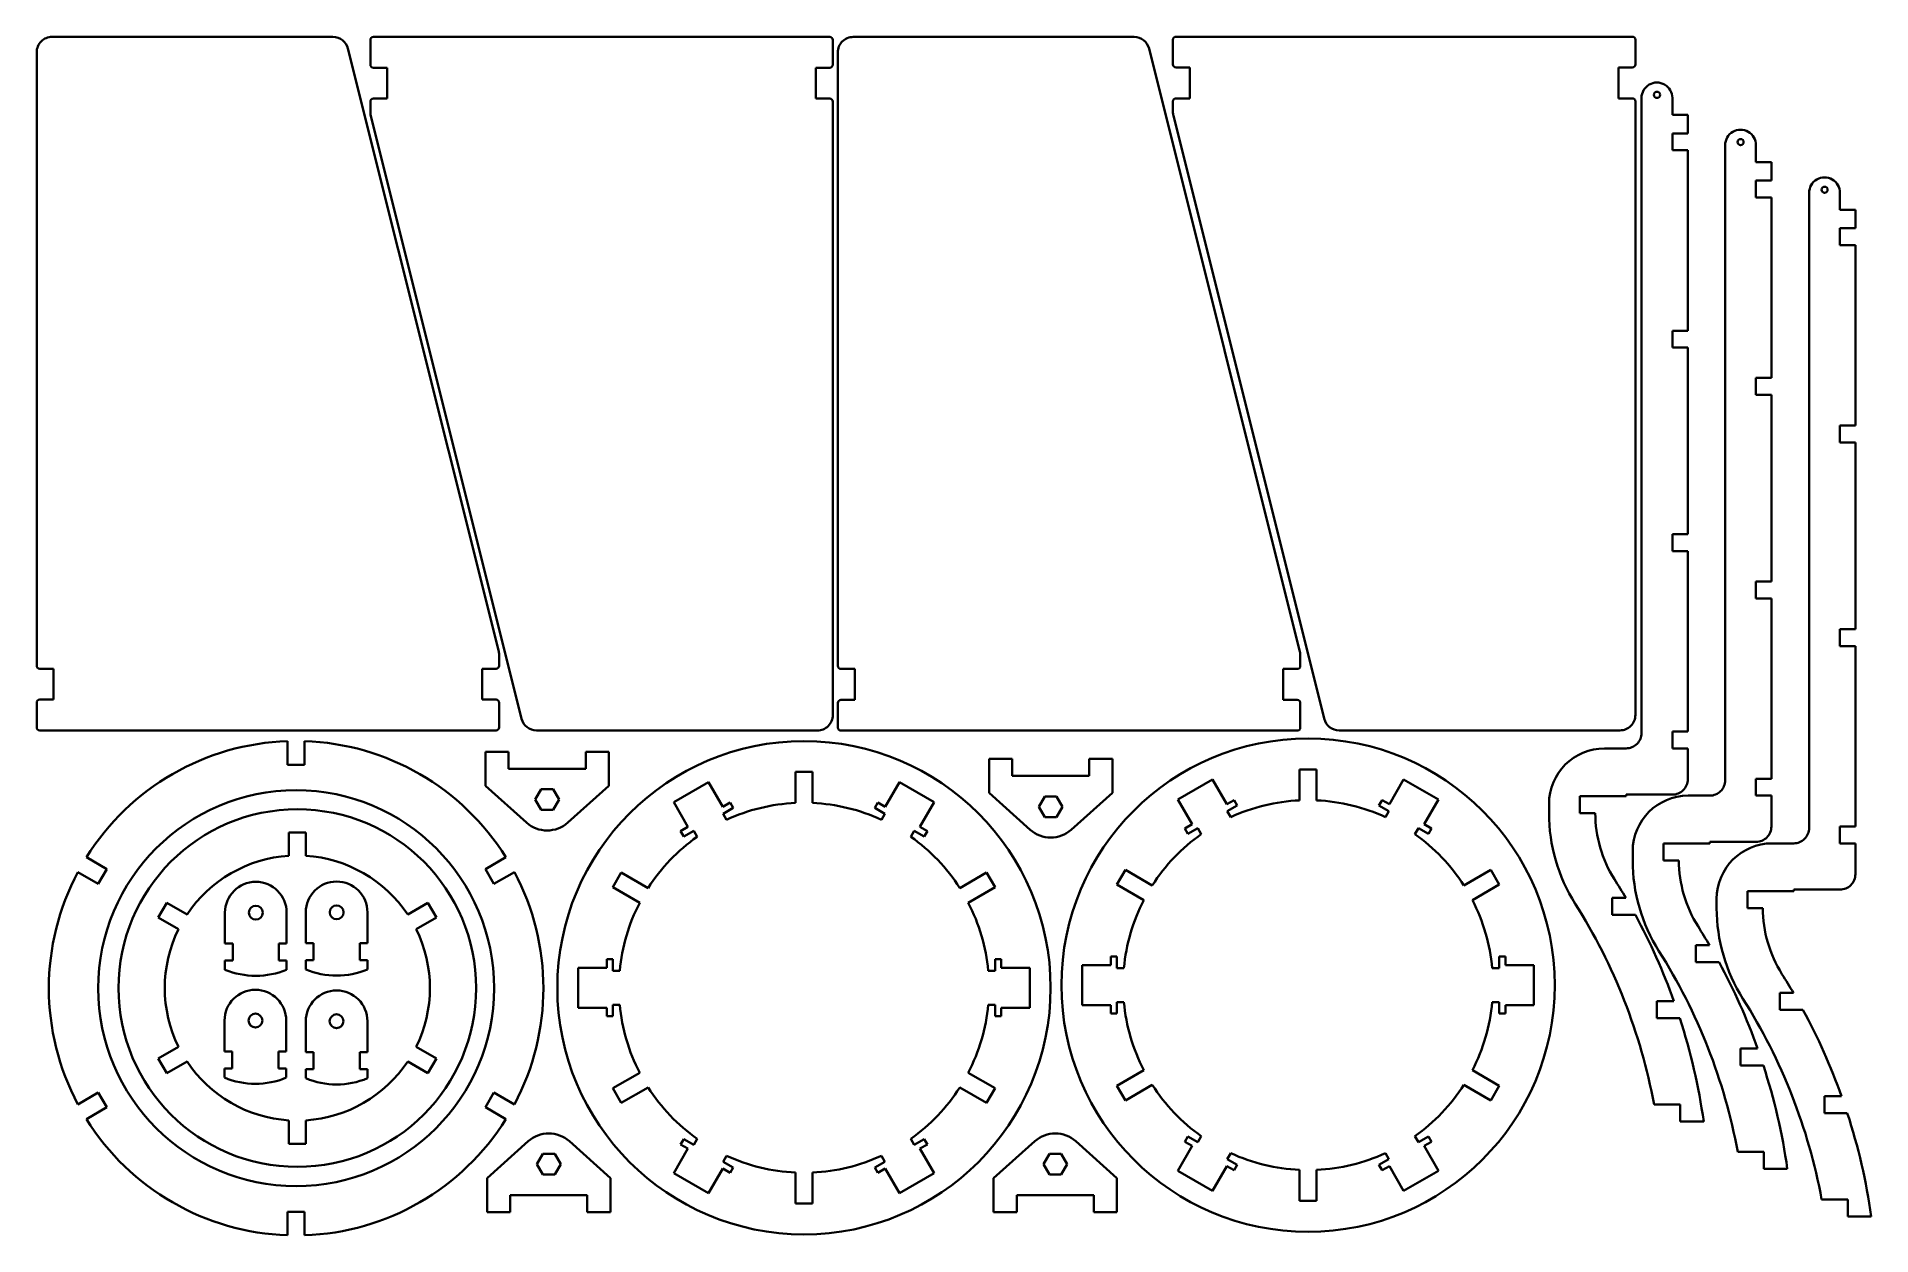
# Model space of a CAD drawing. Extents: x 3 to 598, y 28 to 417.
import ezdxf

# ---------------------------------------------------------------- set-up
doc = ezdxf.new("R2010")
doc.units = 0

msp = doc.modelspace()

# ---------------------------------------------------------------- linework, layer by layer
at = {"color": 7, "lineweight": 35}
for p, q in [((98.941536, 416.966614), (7.845421, 416.966614)), ((260.067688, 416.952393), (112.067688, 416.952393)), ((358.786133, 416.926758), (267.690033, 416.926758)), ((520.391602, 417.011383), (372.391602, 417.011383)), ((2.845421, 411.966614), (2.845421, 212.966599)), ((152.696121, 217.563751), (103.792252, 413.17926)), ((262.690033, 411.926758), (262.690033, 212.926743)), ((412.540741, 217.523895), (363.636871, 413.139404)), ((261.067688, 196.952393), (261.067688, 395.952393)), ((521.391602, 197.011383), (521.391602, 396.011383)), ((523.374084, 191.149002), (523.374084, 397.148987)), ((111.21698, 391.355255), (160.12085, 195.739716)), ((371.540894, 391.414246), (420.444763, 195.798706)), ((550.50415, 175.821655), (550.50415, 381.821655)), ((538.374084, 321.648987), (538.374084, 380.148987)), ((565.50415, 306.321655), (565.50415, 364.821655)), ((577.742493, 160.353271), (577.742493, 366.353271)), ((592.742493, 290.853271), (592.742493, 349.353271)), ((538.374084, 255.649002), (538.374084, 316.148987)), ((565.50415, 240.321655), (565.50415, 300.821655)), ((592.742493, 224.853271), (592.742493, 285.353271)), ((538.374084, 191.649002), (538.374084, 250.149002)), ((565.50415, 176.321655), (565.50415, 234.821655)), ((592.742493, 160.853271), (592.742493, 219.353271)), ((3.845421, 191.966599), (151.845413, 191.966599)), ((164.971573, 191.952393), (256.067688, 191.952393)), ((263.690033, 191.926743), (411.690033, 191.926743)), ((425.295471, 192.011383), (516.391602, 192.011383)), ((180.914963, 179.529266), (155.914963, 179.529266)), ((344.234833, 177.224106), (319.234833, 177.224106)), ((156.444458, 41.267635), (181.444458, 41.267635)), ((320.741943, 41.251858), (345.741943, 41.251858))]:
    msp.add_line(p, q, dxfattribs=at)
at = {"color": 7, "lineweight": 35, "ltscale": 0.2}
for p, q in [((111.067688, 415.952393), (111.067688, 407.952393)), ((261.067688, 407.952393), (261.067688, 415.952393)), ((371.391602, 416.011383), (371.391602, 408.011383)), ((521.391602, 408.011383), (521.391602, 416.011383)), ((2.845421, 200.966599), (2.845421, 192.966599)), ((152.845413, 192.966599), (152.845413, 200.966599)), ((262.690033, 200.926743), (262.690033, 192.926743)), ((412.690033, 192.926743), (412.690033, 200.926743))]:
    msp.add_line(p, q, dxfattribs=at)
at = {"color": 7, "lineweight": 35, "ltscale": 0.1125}
for p, q in [((112.067688, 406.952393), (116.567688, 406.952393)), ((260.067688, 406.952393), (255.567688, 406.952393)), ((372.391602, 407.011383), (376.891602, 407.011383)), ((520.391602, 407.011383), (515.891602, 407.011383)), ((116.567688, 396.952393), (112.067688, 396.952393)), ((255.567688, 396.952393), (260.067688, 396.952393)), ((376.891602, 397.011383), (372.391602, 397.011383)), ((515.891602, 397.011383), (520.391602, 397.011383)), ((8.345421, 211.966599), (3.845421, 211.966599)), ((147.345413, 211.966599), (151.845413, 211.966599)), ((268.190033, 211.926743), (263.690033, 211.926743)), ((407.190033, 211.926743), (411.690033, 211.926743)), ((3.845421, 201.966599), (8.345421, 201.966599)), ((151.845413, 201.966599), (147.345413, 201.966599)), ((263.690033, 201.926743), (268.190033, 201.926743)), ((411.690033, 201.926743), (407.190033, 201.926743))]:
    msp.add_line(p, q, dxfattribs=at)
at = {"color": 7, "lineweight": 35, "ltscale": 0.25}
for p, q in [((116.567688, 396.952393), (116.567688, 406.952393)), ((255.567688, 396.952393), (255.567688, 406.952393)), ((376.891602, 397.011383), (376.891602, 407.011383)), ((515.891602, 397.011383), (515.891602, 407.011383)), ((8.345421, 211.966599), (8.345421, 201.966599)), ((147.345413, 211.966599), (147.345413, 201.966599)), ((268.190033, 211.926743), (268.190033, 201.926743)), ((407.190033, 211.926743), (407.190033, 201.926743)), ((538.374084, 176.149002), (538.374084, 186.149002)), ((565.50415, 160.821655), (565.50415, 170.821655)), ((592.742493, 145.353271), (592.742493, 155.353271)), ((63.923286, 122.878578), (63.923286, 132.878571)), ((83.923286, 122.878578), (83.923286, 132.878571)), ((90.126389, 122.971153), (90.126389, 132.971161)), ((110.126389, 122.971153), (110.126389, 132.971161)), ((63.783585, 87.856476), (63.783585, 97.856476)), ((83.783585, 87.856476), (83.783585, 97.856476)), ((90.116119, 87.647942), (90.116119, 97.647942)), ((110.116119, 87.647942), (110.116119, 97.647942))]:
    msp.add_line(p, q, dxfattribs=at)
at = {"color": 7, "lineweight": 35, "ltscale": 0.084612}
for p, q in [((111.067688, 395.952393), (111.067688, 392.567932)), ((371.391602, 396.011383), (371.391602, 392.626923)), ((152.845413, 212.966599), (152.845413, 216.351074)), ((412.690033, 212.926743), (412.690033, 216.311218))]:
    msp.add_line(p, q, dxfattribs=at)
at = {"color": 7, "lineweight": 35, "ltscale": 0.1375}
for p, q in [((533.374084, 397.148987), (533.374084, 391.648987)), ((533.374084, 385.648987), (533.374084, 380.148987)), ((560.50415, 381.821655), (560.50415, 376.321655)), ((560.50415, 370.321655), (560.50415, 364.821655)), ((587.742493, 366.353271), (587.742493, 360.853271)), ((587.742493, 354.853271), (587.742493, 349.353271)), ((533.374084, 321.648987), (533.374084, 316.148987)), ((560.50415, 306.321655), (560.50415, 300.821655)), ((587.742493, 290.853271), (587.742493, 285.353271)), ((533.374084, 255.649002), (533.374084, 250.149002)), ((560.50415, 240.321655), (560.50415, 234.821655)), ((587.742493, 224.853271), (587.742493, 219.353271)), ((533.374084, 191.649002), (533.374084, 186.149002)), ((155.914963, 179.529266), (155.914963, 185.029266)), ((180.914963, 179.529266), (180.914963, 185.029266)), ((89.745049, 180.864075), (84.245049, 180.864075)), ((319.234833, 177.224106), (319.234833, 182.724106)), ((344.234833, 177.224106), (344.234833, 182.724106)), ((560.50415, 176.321655), (560.50415, 170.821655)), ((503.374084, 165.149002), (503.374084, 170.649002)), ((587.742493, 160.853271), (587.742493, 155.353271)), ((530.50415, 149.821655), (530.50415, 155.321655)), ((25.583206, 146.995651), (22.833206, 142.232513)), ((151.156891, 142.232513), (148.406891, 146.995651)), ((513.874084, 137.649002), (513.874084, 132.149002)), ((557.742493, 134.353271), (557.742493, 139.853271)), ((66.423286, 117.378578), (66.423286, 122.878578)), ((81.423286, 117.378578), (81.423286, 122.878578)), ((92.626389, 117.471153), (92.626389, 122.971153)), ((107.626389, 117.471153), (107.626389, 122.971153)), ((541.00415, 122.321655), (541.00415, 116.821655)), ((528.374084, 104.149002), (528.374084, 98.649002)), ((568.242493, 106.853271), (568.242493, 101.353271)), ((66.283585, 82.356476), (66.283585, 87.856476)), ((81.283585, 82.356476), (81.283585, 87.856476)), ((92.616119, 82.147942), (92.616119, 87.647942)), ((107.616119, 82.147942), (107.616119, 87.647942)), ((555.50415, 88.821655), (555.50415, 83.321655)), ((22.833206, 74.495651), (25.583206, 69.732513)), ((148.406891, 69.732513), (151.156891, 74.495651)), ((582.742493, 73.353271), (582.742493, 67.853271)), ((535.874084, 65.149002), (535.874084, 70.649002)), ((563.00415, 49.821655), (563.00415, 55.321655)), ((84.245049, 35.864082), (89.745049, 35.864082)), ((156.444458, 41.267635), (156.444458, 35.767635)), ((181.444458, 41.267635), (181.444458, 35.767635)), ((320.741943, 41.251858), (320.741943, 35.751858)), ((345.741943, 41.251858), (345.741943, 35.751858)), ((590.242493, 34.353271), (590.242493, 39.853271))]:
    msp.add_line(p, q, dxfattribs=at)
at = {"color": 7, "lineweight": 35, "ltscale": 0.125}
for p, q in [((533.374084, 391.648987), (538.374084, 391.648987)), ((538.374084, 385.648987), (533.374084, 385.648987)), ((533.374084, 380.148987), (538.374084, 380.148987)), ((560.50415, 376.321655), (565.50415, 376.321655)), ((565.50415, 370.321655), (560.50415, 370.321655)), ((560.50415, 364.821655), (565.50415, 364.821655)), ((587.742493, 360.853271), (592.742493, 360.853271)), ((592.742493, 354.853271), (587.742493, 354.853271)), ((587.742493, 349.353271), (592.742493, 349.353271)), ((533.374084, 321.648987), (538.374084, 321.648987)), ((538.374084, 316.148987), (533.374084, 316.148987)), ((560.50415, 306.321655), (565.50415, 306.321655)), ((565.50415, 300.821655), (560.50415, 300.821655)), ((587.742493, 290.853271), (592.742493, 290.853271)), ((592.742493, 285.353271), (587.742493, 285.353271)), ((533.374084, 255.649002), (538.374084, 255.649002)), ((538.374084, 250.149002), (533.374084, 250.149002)), ((560.50415, 240.321655), (565.50415, 240.321655)), ((565.50415, 234.821655), (560.50415, 234.821655)), ((587.742493, 224.853271), (592.742493, 224.853271)), ((592.742493, 219.353271), (587.742493, 219.353271)), ((533.374084, 191.649002), (538.374084, 191.649002)), ((538.374084, 186.149002), (533.374084, 186.149002)), ((560.50415, 176.321655), (565.50415, 176.321655)), ((565.50415, 170.821655), (560.50415, 170.821655)), ((508.374084, 165.149002), (503.374084, 165.149002)), ((587.742493, 160.853271), (592.742493, 160.853271)), ((592.742493, 155.353271), (587.742493, 155.353271)), ((535.50415, 149.821655), (530.50415, 149.821655)), ((562.742493, 134.353271), (557.742493, 134.353271))]:
    msp.add_line(p, q, dxfattribs=at)
at = {"color": 7, "lineweight": 35, "ltscale": 0.15}
for p, q in [((538.374084, 385.648987), (538.374084, 391.648987)), ((565.50415, 370.321655), (565.50415, 376.321655)), ((592.742493, 354.853271), (592.742493, 360.853271))]:
    msp.add_line(p, q, dxfattribs=at)
at = {"color": 7, "lineweight": 35, "ltscale": 0.191321}
for p, q in [((84.245049, 180.864075), (84.245049, 188.516922)), ((89.745049, 188.516922), (89.745049, 180.864075)), ((18.955658, 150.822067), (25.583206, 146.995651)), ((148.406891, 146.995651), (155.034439, 150.822067)), ((22.833206, 142.232513), (16.205658, 146.058929)), ((157.784439, 146.058929), (151.156891, 142.232513)), ((16.205658, 70.669235), (22.833206, 74.495651)), ((151.156891, 74.495651), (157.784439, 70.669235)), ((25.583206, 69.732513), (18.955658, 65.906097)), ((155.034439, 65.906097), (148.406891, 69.732513)), ((84.245049, 28.211243), (84.245049, 35.864082)), ((89.745049, 35.864082), (89.745049, 28.211243))]:
    msp.add_line(p, q, dxfattribs=at)
at = {"color": 7, "lineweight": 35, "ltscale": 0.1875}
for p, q in [((155.914963, 185.029266), (148.414963, 185.029266)), ((180.914963, 185.029266), (188.414963, 185.029266)), ((319.234833, 182.724106), (311.734833, 182.724106)), ((344.234833, 182.724106), (351.734833, 182.724106)), ((156.444458, 35.767635), (148.944458, 35.767635)), ((181.444458, 35.767635), (188.944458, 35.767635)), ((320.741943, 35.751858), (313.241943, 35.751858)), ((345.741943, 35.751858), (353.241943, 35.751858))]:
    msp.add_line(p, q, dxfattribs=at)
at = {"color": 7, "lineweight": 35, "ltscale": 0.275}
for p, q in [((148.414963, 185.029266), (148.414963, 174.029266)), ((188.414963, 185.029266), (188.414963, 174.029266)), ((311.734833, 182.724106), (311.734833, 171.724106)), ((351.734833, 182.724106), (351.734833, 171.724106)), ((148.944458, 35.767635), (148.944458, 46.767635)), ((188.944458, 35.767635), (188.944458, 46.767635)), ((313.241943, 35.751858), (313.241943, 46.751858)), ((353.241943, 35.751858), (353.241943, 46.751858))]:
    msp.add_line(p, q, dxfattribs=at)
at = {"color": 7, "lineweight": 35, "ltscale": 0.175}
for p, q in [((511.374084, 186.149002), (518.374084, 186.149002)), ((538.50415, 170.821655), (545.50415, 170.821655)), ((565.742493, 155.353271), (572.742493, 155.353271))]:
    msp.add_line(p, q, dxfattribs=at)
at = {"color": 4, "lineweight": 35, "ltscale": 0.251576}
for p, q in [((412.475281, 169.297195), (412.475281, 179.360245)), ((417.975281, 179.360245), (417.975281, 169.297195)), ((248.968262, 168.454102), (248.968262, 178.517151)), ((254.468262, 178.517151), (254.468262, 168.454102)), ((192.471481, 145.898712), (201.18634, 140.867188)), ((302.250183, 140.867188), (310.965027, 145.898712)), ((355.978516, 146.741821), (364.693359, 141.710297)), ((465.757202, 141.710297), (474.472046, 146.741821)), ((198.43634, 136.10405), (189.721481, 141.13559)), ((313.715027, 141.13559), (305.000183, 136.10405)), ((361.943359, 136.947144), (353.228516, 141.978668)), ((477.222046, 141.978668), (468.507202, 136.947144)), ((189.721481, 75.89872), (198.43634, 80.930252)), ((305.000183, 80.930252), (313.715027, 75.89872)), ((353.228516, 76.741814), (361.943359, 81.773346)), ((468.507202, 81.773346), (477.222046, 76.741814)), ((201.18634, 76.167107), (192.471481, 71.135582)), ((310.965027, 71.135582), (302.250183, 76.167107)), ((364.693359, 77.010201), (355.978516, 71.978676)), ((474.472046, 71.978676), (465.757202, 77.010201)), ((248.968262, 38.517151), (248.968262, 48.580204)), ((254.468262, 48.580204), (254.468262, 38.517151)), ((412.475281, 39.360245), (412.475281, 49.423298)), ((417.975281, 49.423298), (417.975281, 39.360245))]:
    msp.add_line(p, q, dxfattribs=at)
at = {"color": 4, "lineweight": 35, "ltscale": 0.1375}
for p, q in [((412.475281, 179.360245), (417.975281, 179.360245)), ((248.968262, 178.517151), (254.468262, 178.517151)), ((84.640457, 158.906143), (90.140457, 158.906143)), ((189.721481, 141.13559), (192.471481, 145.898712)), ((310.965027, 145.898712), (313.715027, 141.13559)), ((353.228516, 141.978668), (355.978516, 146.741821)), ((474.472046, 146.741821), (477.222046, 141.978668)), ((42.281174, 131.274567), (45.031174, 136.03772)), ((129.749741, 136.03772), (132.499741, 131.274567)), ((45.031174, 80.774574), (42.281174, 85.537712)), ((132.499741, 85.537712), (129.749741, 80.774574)), ((192.471481, 71.135582), (189.721481, 75.89872)), ((313.715027, 75.89872), (310.965027, 71.135582)), ((355.978516, 71.978676), (353.228516, 76.741814)), ((477.222046, 76.741814), (474.472046, 71.978676)), ((90.140457, 57.906143), (84.640457, 57.906143)), ((254.468262, 38.517151), (248.968262, 38.517151)), ((417.975281, 39.360245), (412.475281, 39.360245))]:
    msp.add_line(p, q, dxfattribs=at)
at = {"color": 7, "lineweight": 35, "ltscale": 0.447388}
for p, q in [((148.414963, 174.029266), (161.739655, 162.08345)), ((188.414963, 174.029266), (175.090271, 162.08345)), ((311.734833, 171.724106), (325.059509, 159.77829)), ((351.734833, 171.724106), (338.410156, 159.77829)), ((148.944458, 46.767635), (162.26915, 58.713455)), ((188.944458, 46.767635), (175.619766, 58.713455)), ((313.241943, 46.751858), (326.56662, 58.697678)), ((353.241943, 46.751858), (339.917267, 58.697678))]:
    msp.add_line(p, q, dxfattribs=at)
at = {"color": 4, "lineweight": 35, "ltscale": 0.096706}
for p, q in [((166.480835, 172.879272), (164.546722, 169.529266)), ((170.349091, 172.879272), (166.480835, 172.879272)), ((172.283203, 169.529266), (170.349091, 172.879272)), ((164.546722, 169.529266), (166.480835, 166.17926)), ((170.349091, 166.17926), (172.283203, 169.529266)), ((333.668945, 170.574112), (329.80072, 170.574112)), ((166.480835, 166.17926), (170.349091, 166.17926)), ((329.80072, 163.8741), (333.668945, 163.8741)), ((167.01033, 54.617638), (165.076218, 51.267635)), ((170.878586, 54.617638), (167.01033, 54.617638)), ((172.812698, 51.267635), (170.878586, 54.617638)), ((331.307831, 54.60186), (329.373688, 51.251858)), ((335.176056, 54.60186), (331.307831, 54.60186)), ((337.110199, 51.251858), (335.176056, 54.60186)), ((165.076218, 51.267635), (167.01033, 47.917637)), ((167.01033, 47.917637), (170.878586, 47.917637)), ((170.878586, 47.917637), (172.812698, 51.267635)), ((329.373688, 51.251858), (331.307831, 47.901859)), ((331.307831, 47.901859), (335.176056, 47.901859)), ((335.176056, 47.901859), (337.110199, 51.251858))]:
    msp.add_line(p, q, dxfattribs=at)
at = {"color": 4, "lineweight": 35, "ltscale": 0.325}
for p, q in [((220.722427, 175.203522), (209.464096, 168.703506)), ((293.972412, 168.703506), (282.714111, 175.203522)), ((178.468262, 115.017151), (178.468262, 102.017151)), ((324.968262, 102.017151), (324.968262, 115.017151)), ((341.975281, 115.860245), (341.975281, 102.860245)), ((488.475281, 102.860245), (488.475281, 115.860245)), ((209.464096, 48.330791), (220.722427, 41.830788))]:
    msp.add_line(p, q, dxfattribs=at)
at = {"color": 4, "lineweight": 35, "ltscale": 0.23125}
for p, q in [((225.347427, 167.19278), (220.722427, 175.203522)), ((278.089111, 167.19278), (282.714111, 175.203522)), ((388.854431, 168.035873), (384.229431, 176.0466)), ((441.59613, 168.035873), (446.22113, 176.0466)), ((214.089096, 160.69278), (209.464096, 168.703506)), ((289.347412, 160.69278), (293.972412, 168.703506)), ((377.59613, 161.535873), (372.97113, 169.5466)), ((452.854431, 161.535873), (457.479431, 169.5466)), ((187.718262, 115.017151), (178.468262, 115.017151)), ((315.718262, 115.017151), (324.968262, 115.017151)), ((351.225281, 115.860245), (341.975281, 115.860245)), ((479.225281, 115.860245), (488.475281, 115.860245)), ((187.718262, 102.017151), (178.468262, 102.017151)), ((315.718262, 102.017151), (324.968262, 102.017151)), ((351.225281, 102.860245), (341.975281, 102.860245)), ((479.225281, 102.860245), (488.475281, 102.860245)), ((214.089096, 56.341526), (209.464096, 48.330791)), ((289.347412, 56.341526), (293.972412, 48.330791)), ((377.59613, 57.18462), (372.97113, 49.173885)), ((452.854431, 57.18462), (457.479431, 49.173885)), ((225.347427, 49.841526), (220.722427, 41.830788)), ((278.089111, 49.841526), (282.714111, 41.830788)), ((388.854431, 50.68462), (384.229431, 42.673882)), ((441.59613, 50.68462), (446.22113, 42.673882))]:
    msp.add_line(p, q, dxfattribs=at)
at = {"color": 4, "lineweight": 35, "ltscale": 0.324999}
for p, q in [((384.229431, 176.0466), (372.97113, 169.5466)), ((457.479431, 169.5466), (446.22113, 176.0466)), ((282.714111, 41.830788), (293.972412, 48.330791)), ((372.97113, 49.173885), (384.229431, 42.673882)), ((446.22113, 42.673882), (457.479431, 49.173885))]:
    msp.add_line(p, q, dxfattribs=at)
at = {"color": 4, "lineweight": 35, "ltscale": 0.06875}
for p, q in [((227.729004, 168.56778), (225.347427, 167.19278)), ((275.70752, 168.56778), (278.089111, 167.19278)), ((391.236023, 169.410873), (388.854431, 168.035873)), ((439.214539, 169.410873), (441.59613, 168.035873)), ((211.70752, 159.31778), (214.089096, 160.69278)), ((291.729004, 159.31778), (289.347412, 160.69278)), ((375.214539, 160.160873), (377.59613, 161.535873)), ((455.236023, 160.160873), (452.854431, 161.535873)), ((187.718262, 117.767151), (187.718262, 115.017151)), ((315.718262, 117.767151), (315.718262, 115.017151)), ((351.225281, 118.610245), (351.225281, 115.860245)), ((479.225281, 118.610245), (479.225281, 115.860245)), ((187.718262, 99.267151), (187.718262, 102.017151)), ((315.718262, 99.267151), (315.718262, 102.017151)), ((351.225281, 100.110245), (351.225281, 102.860245)), ((479.225281, 100.110245), (479.225281, 102.860245)), ((211.70752, 57.716526), (214.089096, 56.341526)), ((291.729004, 57.716526), (289.347412, 56.341526)), ((375.214539, 58.55962), (377.59613, 57.18462)), ((455.236023, 58.55962), (452.854431, 57.18462)), ((227.729004, 48.466526), (225.347427, 49.841526)), ((275.70752, 48.466526), (278.089111, 49.841526)), ((391.236023, 49.30962), (388.854431, 50.68462)), ((439.214539, 49.30962), (441.59613, 50.68462))]:
    msp.add_line(p, q, dxfattribs=at)
at = {"color": 4, "lineweight": 35, "ltscale": 0.09375}
for p, q in [((225.4814, 164.960724), (228.729004, 166.835724)), ((277.955109, 164.960724), (274.70752, 166.835724)), ((388.988434, 165.803818), (392.236023, 167.678818)), ((441.462128, 165.803818), (438.214539, 167.678818)), ((215.955124, 159.460724), (212.70752, 157.585724)), ((189.718262, 114.017151), (189.718262, 117.767151)), ((313.718262, 114.017151), (313.718262, 117.767151)), ((353.225281, 114.860245), (353.225281, 118.610245)), ((477.225281, 114.860245), (477.225281, 118.610245)), ((189.718262, 103.017151), (189.718262, 99.267151)), ((313.718262, 103.017151), (313.718262, 99.267151)), ((353.225281, 103.860245), (353.225281, 100.110245)), ((477.225281, 103.860245), (477.225281, 100.110245)), ((215.955124, 57.573574), (212.70752, 59.448574)), ((225.4814, 52.073574), (228.729004, 50.198574)), ((277.955109, 52.073574), (274.70752, 50.198574)), ((388.988434, 52.916668), (392.236023, 51.041668)), ((441.462128, 52.916668), (438.214539, 51.041668))]:
    msp.add_line(p, q, dxfattribs=at)
at = {"color": 4, "lineweight": 35, "ltscale": 0.05}
for p, q in [((228.729004, 166.835724), (227.729004, 168.56778)), ((274.70752, 166.835724), (275.70752, 168.56778)), ((392.236023, 167.678818), (391.236023, 169.410873)), ((438.214539, 167.678818), (439.214539, 169.410873)), ((212.70752, 157.585724), (211.70752, 159.31778)), ((290.729004, 157.585724), (291.729004, 159.31778)), ((376.214539, 158.428818), (375.214539, 160.160873)), ((454.236023, 158.428818), (455.236023, 160.160873)), ((189.718262, 117.767151), (187.718262, 117.767151)), ((313.718262, 117.767151), (315.718262, 117.767151)), ((353.225281, 118.610245), (351.225281, 118.610245)), ((477.225281, 118.610245), (479.225281, 118.610245)), ((189.718262, 99.267151), (187.718262, 99.267151)), ((313.718262, 99.267151), (315.718262, 99.267151)), ((353.225281, 100.110245), (351.225281, 100.110245)), ((477.225281, 100.110245), (479.225281, 100.110245)), ((376.214539, 60.291668), (375.214539, 58.55962)), ((454.236023, 60.291668), (455.236023, 58.55962)), ((212.70752, 59.448574), (211.70752, 57.716526)), ((290.729004, 59.448574), (291.729004, 57.716526)), ((228.729004, 50.198574), (227.729004, 48.466526)), ((274.70752, 50.198574), (275.70752, 48.466526)), ((392.236023, 51.041668), (391.236023, 49.30962)), ((438.214539, 51.041668), (439.214539, 49.30962))]:
    msp.add_line(p, q, dxfattribs=at)
at = {"color": 4, "lineweight": 35, "ltscale": 0.096707}
for p, q in [((329.80072, 170.574112), (327.866577, 167.224106)), ((327.866577, 167.224106), (329.80072, 163.8741)), ((335.603088, 167.224106), (333.668945, 170.574112)), ((333.668945, 163.8741), (335.603088, 167.224106))]:
    msp.add_line(p, q, dxfattribs=at)
at = {"color": 7, "lineweight": 35, "ltscale": 0.075}
for p, q in [((493.374084, 165.149002), (493.374084, 168.149002)), ((520.50415, 149.821655), (520.50415, 152.821655)), ((547.742493, 134.353271), (547.742493, 137.353271)), ((63.923286, 117.378578), (63.923286, 114.378578)), ((83.923286, 117.378578), (83.923286, 114.378578)), ((90.126389, 117.471153), (90.126389, 114.471153)), ((110.126389, 117.471153), (110.126389, 114.471153)), ((63.783585, 82.356476), (63.783585, 79.356476)), ((83.783585, 82.356476), (83.783585, 79.356476)), ((90.116119, 82.147942), (90.116119, 79.147942)), ((110.116119, 82.147942), (110.116119, 79.147942))]:
    msp.add_line(p, q, dxfattribs=at)
at = {"color": 7, "lineweight": 35, "ltscale": 0.375}
for p, q in [((503.374084, 170.649002), (518.374084, 170.649002)), ((518.374084, 171.149002), (533.374084, 171.149002)), ((530.50415, 155.321655), (545.50415, 155.321655)), ((545.50415, 155.821655), (560.50415, 155.821655)), ((557.742493, 139.853271), (572.742493, 139.853271)), ((572.742493, 140.353271), (587.742493, 140.353271))]:
    msp.add_line(p, q, dxfattribs=at)
at = {"color": 7, "lineweight": 35, "ltscale": 0.0125}
for p, q in [((518.374084, 170.649002), (518.374084, 171.149002)), ((545.50415, 155.321655), (545.50415, 155.821655)), ((572.742493, 139.853271), (572.742493, 140.353271))]:
    msp.add_line(p, q, dxfattribs=at)
at = {"color": 4, "lineweight": 35, "ltscale": 0.056315}
for p, q in [((225.4814, 164.960724), (226.607712, 163.009903)), ((277.955109, 164.960724), (276.828827, 163.009903)), ((388.988434, 165.803818), (390.114716, 163.852997)), ((441.462128, 165.803818), (440.335846, 163.852997)), ((215.955124, 159.460724), (217.081421, 157.509903)), ((287.481384, 159.460724), (286.355103, 157.509903)), ((379.462158, 160.303818), (380.58844, 158.352997)), ((450.988403, 160.303818), (449.862122, 158.352997)), ((215.955124, 57.573574), (217.081421, 59.524399)), ((287.481384, 57.573574), (286.355103, 59.524399)), ((379.462158, 58.416668), (380.58844, 60.367493)), ((450.988403, 58.416668), (449.862122, 60.367493)), ((225.4814, 52.073574), (226.607712, 54.024399)), ((277.955109, 52.073574), (276.828827, 54.024399)), ((388.988434, 52.916668), (390.114716, 54.867493)), ((441.462128, 52.916668), (440.335846, 54.867493))]:
    msp.add_line(p, q, dxfattribs=at)
at = {"color": 4, "lineweight": 35, "ltscale": 0.189701}
for p, q in [((84.640457, 151.318115), (84.640457, 158.906143)), ((90.140457, 158.906143), (90.140457, 151.318115)), ((48.852596, 127.48056), (42.281174, 131.274567)), ((45.031174, 136.03772), (51.602596, 132.243698)), ((123.178314, 132.243698), (129.749741, 136.03772)), ((132.499741, 131.274567), (125.928314, 127.48056)), ((42.281174, 85.537712), (48.852596, 89.331726)), ((125.928314, 89.331726), (132.499741, 85.537712)), ((51.602596, 84.568588), (45.031174, 80.774574)), ((129.749741, 80.774574), (123.178314, 84.568588)), ((84.640457, 57.906143), (84.640457, 65.494171)), ((90.140457, 65.494171), (90.140457, 57.906143))]:
    msp.add_line(p, q, dxfattribs=at)
at = {"color": 4, "lineweight": 35, "ltscale": 0.093751}
for p, q in [((287.481384, 159.460724), (290.729004, 157.585724)), ((379.462158, 160.303818), (376.214539, 158.428818)), ((450.988403, 160.303818), (454.236023, 158.428818)), ((379.462158, 58.416668), (376.214539, 60.291668)), ((450.988403, 58.416668), (454.236023, 60.291668)), ((287.481384, 57.573574), (290.729004, 59.448574))]:
    msp.add_line(p, q, dxfattribs=at)
at = {"color": 7, "lineweight": 35, "ltscale": 0.110336}
for p, q in [((513.874084, 137.649002), (518.287537, 137.649002)), ((541.00415, 122.321655), (545.417603, 122.321655)), ((568.242493, 106.853271), (572.655945, 106.853271))]:
    msp.add_line(p, q, dxfattribs=at)
at = {"color": 7, "lineweight": 35, "ltscale": 0.187703}
for p, q in [((521.382202, 132.149002), (513.874084, 132.149002)), ((575.75061, 101.353271), (568.242493, 101.353271))]:
    msp.add_line(p, q, dxfattribs=at)
at = {"color": 7, "lineweight": 35, "ltscale": 0.0625}
for p, q in [((66.423286, 122.878578), (63.923286, 122.878578)), ((81.423286, 122.878578), (83.923286, 122.878578)), ((92.626389, 122.971153), (90.126389, 122.971153)), ((107.626389, 122.971153), (110.126389, 122.971153)), ((66.423286, 117.378578), (63.923286, 117.378578)), ((81.423286, 117.378578), (83.923286, 117.378578)), ((92.626389, 117.471153), (90.126389, 117.471153)), ((107.626389, 117.471153), (110.126389, 117.471153)), ((66.283585, 87.856476), (63.783585, 87.856476)), ((81.283585, 87.856476), (83.783585, 87.856476)), ((92.616119, 87.647942), (90.116119, 87.647942)), ((107.616119, 87.647942), (110.116119, 87.647942)), ((66.283585, 82.356476), (63.783585, 82.356476)), ((81.283585, 82.356476), (83.783585, 82.356476)), ((92.616119, 82.147942), (90.116119, 82.147942)), ((107.616119, 82.147942), (110.116119, 82.147942))]:
    msp.add_line(p, q, dxfattribs=at)
at = {"color": 4, "lineweight": 35, "ltscale": 0.056316}
for p, q in [((189.718262, 114.017151), (191.970886, 114.017151)), ((313.718262, 114.017151), (311.465637, 114.017151)), ((353.225281, 114.860245), (355.477905, 114.860245)), ((477.225281, 114.860245), (474.972656, 114.860245)), ((189.718262, 103.017151), (191.970886, 103.017151)), ((313.718262, 103.017151), (311.465637, 103.017151)), ((353.225281, 103.860245), (355.477905, 103.860245)), ((477.225281, 103.860245), (474.972656, 103.860245))]:
    msp.add_line(p, q, dxfattribs=at)
at = {"color": 7, "lineweight": 35, "ltscale": 0.187701}
msp.add_line((548.512207, 116.821655), (541.00415, 116.821655), dxfattribs=at)
at = {"color": 7, "lineweight": 35, "ltscale": 0.137798}
for p, q in [((528.374084, 104.149002), (533.885986, 104.149002)), ((582.742493, 73.353271), (588.254395, 73.353271))]:
    msp.add_line(p, q, dxfattribs=at)
at = {"color": 7, "lineweight": 35, "ltscale": 0.184698}
for p, q in [((535.762024, 98.649002), (528.374084, 98.649002)), ((562.89209, 83.321655), (555.50415, 83.321655)), ((590.130432, 67.853271), (582.742493, 67.853271))]:
    msp.add_line(p, q, dxfattribs=at)
at = {"color": 7, "lineweight": 35, "ltscale": 0.137796}
msp.add_line((555.50415, 88.821655), (561.015991, 88.821655), dxfattribs=at)
at = {"color": 7, "lineweight": 35, "ltscale": 0.210921}
for p, q in [((527.437256, 70.649002), (535.874084, 70.649002)), ((581.805664, 39.853271), (590.242493, 39.853271))]:
    msp.add_line(p, q, dxfattribs=at)
at = {"color": 7, "lineweight": 35, "ltscale": 0.191629}
for p, q in [((535.874084, 65.149002), (543.539246, 65.149002)), ((563.00415, 49.821655), (570.669312, 49.821655)), ((590.242493, 34.353271), (597.907654, 34.353271))]:
    msp.add_line(p, q, dxfattribs=at)
at = {"color": 7, "lineweight": 35, "ltscale": 0.210922}
msp.add_line((554.567261, 55.321655), (563.00415, 55.321655), dxfattribs=at)
at = {"color": 4, "lineweight": 35}
for centre, radius in [((528.374084, 398.148987), 1), ((555.50415, 382.821655), 1), ((582.742493, 367.353271), 1), ((86.995049, 108.364082), 64.2), ((73.923286, 132.878571), 2.25), ((100.126389, 132.971161), 2.25), ((73.783585, 97.856476), 2.25), ((100.116119, 97.647942), 2.25)]:
    msp.add_circle(centre, radius, dxfattribs=at)
at = {"color": 7, "lineweight": 35}
for centre, radius in [((251.718262, 108.517151), 80), ((415.225281, 109.360245), 80), ((87.390457, 108.406143), 58)]:
    msp.add_circle(centre, radius, dxfattribs=at)
for centre, radius, start, end in [((7.845421, 411.966614), 5, 90.000003, 180.000005), ((98.941536, 411.966614), 5, 14.036244, 90.000003), ((112.067688, 415.952393), 1, 90.000003, 180.000005), ((260.067688, 415.952393), 1, 0, 90.000003), ((267.690033, 411.926758), 5, 90.000003, 180.000005), ((358.786133, 411.926758), 5, 14.036244, 90.000003), ((372.391602, 416.011383), 1, 90.000003, 180.000005), ((520.391602, 416.011383), 1, 0, 90.000003), ((112.067688, 407.952393), 1, 180.000005, 269.999997), ((260.067688, 407.952393), 1, 269.999997, 360), ((372.391602, 408.011383), 1, 180.000005, 269.999997), ((520.391602, 408.011383), 1, 269.999997, 360), ((528.374084, 397.148987), 5, 0, 180.000005), ((112.067688, 395.952393), 1, 90.000003, 180.000005), ((260.067688, 395.952393), 1, 0, 90.000003), ((372.391602, 396.011383), 1, 90.000003, 180.000005), ((520.391602, 396.011383), 1, 0, 90.000003), ((116.067688, 392.567932), 5, 180.000005, 194.036239), ((376.391602, 392.626923), 5, 180.000005, 194.036239), ((555.50415, 381.821655), 5, 0, 180.000005), ((582.742493, 366.353271), 5, 0, 180.000005), ((147.845413, 216.351074), 5, 0, 14.036244), ((407.690033, 216.311218), 5, 0, 14.036244), ((3.845421, 212.966599), 1, 180.000005, 269.999997), ((151.845413, 212.966599), 1, 269.999997, 360), ((263.690033, 212.926743), 1, 180.000005, 269.999997), ((411.690033, 212.926743), 1, 269.999997, 360), ((3.845421, 200.966599), 1, 90.000003, 180.000005), ((151.845413, 200.966599), 1, 0, 90.000003), ((256.067688, 196.952393), 5, 269.999997, 360), ((263.690033, 200.926743), 1, 90.000003, 180.000005), ((411.690033, 200.926743), 1, 0, 90.000003), ((516.391602, 197.011383), 5, 269.999997, 360), ((3.845421, 192.966599), 1, 180.000005, 269.999997), ((151.845413, 192.966599), 1, 269.999997, 360), ((164.971573, 196.952393), 5, 194.036239, 269.999997), ((263.690033, 192.926743), 1, 180.000005, 269.999997), ((411.690033, 192.926743), 1, 269.999997, 360), ((425.295471, 197.011383), 5, 194.036239, 269.999997), ((518.374084, 191.149002), 5, 269.999997, 360), ((86.995049, 108.364082), 80.2, 91.965014, 148.034979), ((86.995049, 108.364082), 80.2, 31.965016, 88.034984), ((511.374084, 168.149002), 18, 90.000003, 179.999995), ((533.374084, 176.149002), 5, 269.999997, 360), ((545.50415, 175.821655), 5, 269.999997, 360), ((538.50415, 152.821655), 18, 90.000003, 179.999995), ((168.414963, 169.529266), 10, 228.123213, 311.876785), ((548.374084, 165.149002), 55, 180.000005, 212.318715), ((548.374084, 165.149002), 40, 180.000005, 212.318715), ((560.50415, 160.821655), 5, 269.999997, 360), ((331.734833, 167.224106), 10, 228.123213, 311.876785), ((565.742493, 137.353271), 18, 90.000003, 179.999995), ((572.742493, 160.353271), 5, 269.999997, 360), ((575.50415, 149.821655), 55, 180.000005, 212.318715), ((575.50415, 149.821655), 40, 180.000005, 212.318715), ((86.995049, 108.364082), 80.2, 151.965015, 208.034985), ((73.923286, 132.878571), 10, 0, 179.999995), ((100.126389, 132.971161), 10, 0, 179.999995), ((86.995049, 108.364082), 80.2, 331.965016, 28.034984), ((345.553131, 36.838196), 200, 30.268578, 32.318713), ((587.742493, 145.353271), 5, 269.999997, 360), ((345.553131, 36.838196), 185, 10.53063, 32.318713), ((345.553131, 36.838196), 200, 19.667067, 28.460584), ((602.742493, 134.353271), 55, 180.000005, 212.318715), ((602.742493, 134.353271), 40, 180.000005, 212.318715), ((372.683167, 21.510849), 200, 30.268578, 32.318713), ((372.683167, 21.510849), 185, 10.53063, 32.318713), ((73.923286, 138.378571), 26, 247.380132, 292.619863), ((100.126389, 138.471161), 26, 247.380132, 292.619863), ((372.683167, 21.510849), 200, 19.667067, 28.460584), ((73.783585, 97.856476), 10, 0, 179.999995), ((100.116119, 97.647942), 10, 0, 179.999995), ((399.921539, 6.042465), 200, 30.268578, 32.318713), ((399.921539, 6.042465), 185, 10.53063, 32.318713), ((399.921539, 6.042465), 200, 19.667067, 28.460584), ((345.553131, 36.838196), 200, 8.137783, 18.002232), ((372.683167, 21.510849), 200, 8.137783, 18.002232), ((73.783585, 103.356476), 26, 247.380132, 292.619863), ((100.116119, 103.147942), 26, 247.380132, 292.619863), ((86.995049, 108.364082), 80.2, 211.965021, 268.034986), ((86.995049, 108.364082), 80.2, 271.965016, 328.034984), ((399.921539, 6.042465), 200, 8.137783, 18.002232), ((168.944458, 51.267635), 10, 48.123215, 131.876787), ((333.241943, 51.251858), 10, 48.123215, 131.876787)]:
    msp.add_arc(centre, radius, start, end, dxfattribs=at)
at = {"color": 4, "lineweight": 35}
for centre, radius, start, end in [((251.718262, 108.517151), 60, 92.626975, 114.740498), ((251.718262, 108.517151), 60, 65.259493, 87.373023), ((415.225281, 109.360245), 60, 92.626975, 114.740498), ((415.225281, 109.360245), 60, 65.259493, 87.373023), ((251.718262, 108.517151), 60, 125.259495, 147.373025), ((251.718262, 108.517151), 60, 32.626977, 54.740503), ((415.225281, 109.360245), 60, 125.259495, 147.373025), ((415.225281, 109.360245), 60, 32.626977, 54.740503), ((87.390457, 108.406143), 43, 93.666769, 146.333238), ((87.390457, 108.406143), 43, 33.666767, 86.333236), ((415.225281, 109.360245), 60, 152.626984, 174.7405), ((415.225281, 109.360245), 60, 5.259497, 27.373023), ((251.718262, 108.517151), 60, 152.626984, 174.7405), ((251.718262, 108.517151), 60, 5.259497, 27.373023), ((87.390457, 108.406143), 43, 153.666771, 206.333229), ((87.390457, 108.406143), 43, 333.666767, 26.333233), ((251.718262, 108.517151), 60, 185.2595, 207.373016), ((251.718262, 108.517151), 60, 332.626977, 354.740503), ((415.225281, 109.360245), 60, 185.2595, 207.373016), ((415.225281, 109.360245), 60, 332.626977, 354.740503), ((87.390457, 108.406143), 43, 213.666762, 266.333231), ((87.390457, 108.406143), 43, 273.666764, 326.333233), ((251.718262, 108.517151), 60, 212.626975, 234.740505), ((251.718262, 108.517151), 60, 305.259497, 327.373023), ((415.225281, 109.360245), 60, 212.626975, 234.740505), ((415.225281, 109.360245), 60, 305.259497, 327.373023), ((251.718262, 108.517151), 60, 245.259502, 267.373025), ((251.718262, 108.517151), 60, 272.626977, 294.740507), ((415.225281, 109.360245), 60, 245.259502, 267.373025), ((415.225281, 109.360245), 60, 272.626977, 294.740507)]:
    msp.add_arc(centre, radius, start, end, dxfattribs=at)

doc.saveas('drawing.dxf')
